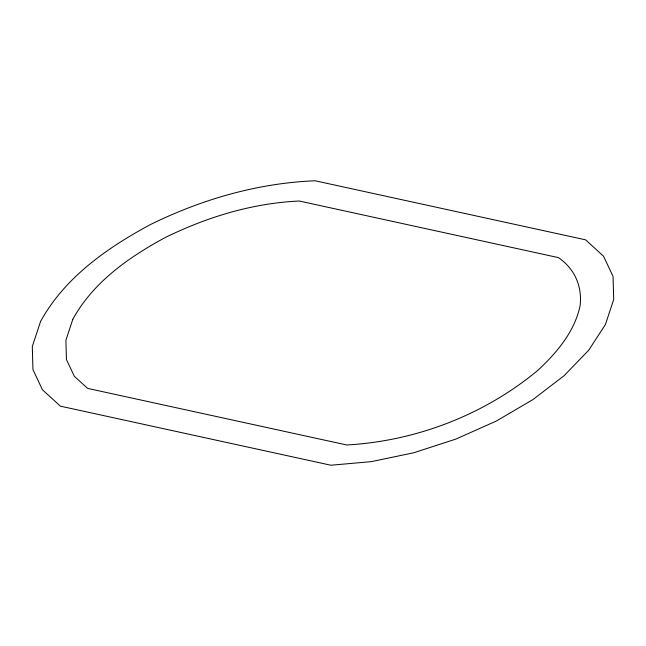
<?xml version="1.0" encoding="UTF-8"?>
<svg xmlns="http://www.w3.org/2000/svg" width="646" height="646" viewBox="0 0 646 646"><rect width="100%" height="100%" fill="white"/><g stroke="black" fill="none" stroke-linecap="round" stroke-linejoin="round"><path stroke-width="0.97" d="M40.537 321.538L32.3 346.522L32.946 369.609L42.458 389.788L60.409 406.164L330.889 465.233L371.426 461.624L413.747 452.765L455.987 439.046L496.298 421.063L532.877 399.624L564.144 375.657L588.692 350.229L605.463 324.462L613.7 299.478L613.054 276.391L603.542 256.212L585.591 239.836L315.111 180.767C257.512 183.109 201.229 199.428 149.702 224.937C106.703 248.161 64.527 277.756 40.537 321.538M72.828 319.261L65.9 340.256L66.441 359.547L74.338 376.303L87.581 388.383L346.708 444.973C416.266 441.089 484.702 414.675 538.247 370.005C557.102 352.336 574.577 331.664 580.1 305.744C582.377 286.315 574.633 268.671 558.419 257.617L299.292 201.027C252.489 203.127 206.946 217.04 165.077 237.623C128.74 257.253 93.105 282.27 72.828 319.261"/></g></svg>
